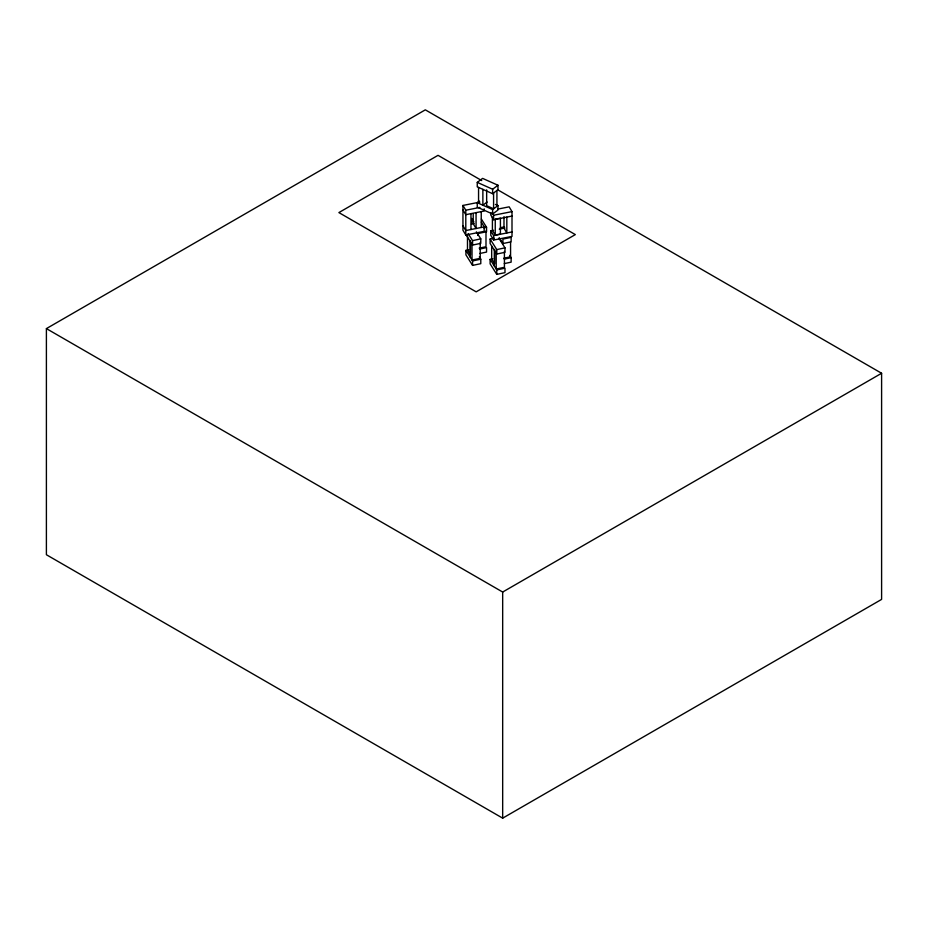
<?xml version="1.0" encoding="UTF-8"?>
<svg xmlns="http://www.w3.org/2000/svg" width="928" height="928" viewBox="0 0 928 928"><rect width="100%" height="100%" fill="white"/><g stroke="black" fill="none" stroke-linecap="round" stroke-linejoin="round"><path stroke-width="1.39" d="M477.259 182.375L482.606 178.385L497.976 185.252L497.976 189.718L492.629 193.708L477.259 186.841L477.259 182.375L492.629 189.242L497.976 185.252M495.413 204.438L497.976 205.575L497.976 210.041L492.629 214.032L477.259 207.164L477.259 202.698L479.393 201.109M487.154 202.026L482.873 205.216L482.873 189.347M492.629 214.032L492.629 209.566L497.976 205.575M46.4 328.605L425.326 109.84L881.6 373.265L881.6 599.395L502.674 818.16L46.4 554.735L46.4 328.605L502.674 592.041L881.6 373.265M483.813 227.859L486.55 227.279L486.55 231.745L478.338 233.462M500.378 227.685L504.484 226.826M468.141 233.578L472.572 240.607L480.785 238.879L480.785 243.345L472.572 245.073L465.926 234.529M499.078 238.484L504.983 247.857L504.983 252.312L496.77 254.04L490.123 243.496L490.123 239.041L494.23 238.171M479.312 256.87L480.785 259.214L480.785 263.668L472.572 265.396L465.926 254.852L465.926 250.398L468.663 249.818M479.15 248.159L485.994 246.72L485.994 230.852M502.918 243.554L511.131 241.825L511.131 237.371L502.918 239.088L502.918 243.554L499.218 237.696M479.706 249.04L486.55 247.602L486.55 252.068L479.706 253.506M490.123 239.041L496.77 249.586L504.983 247.857M465.926 250.398L472.572 260.93L480.785 259.214M490.123 259.364L496.77 269.909L504.983 268.18L504.983 272.646L496.77 274.375L490.123 263.83L490.123 259.364L492.861 258.796M503.718 258.239L510.574 256.801L510.574 242.382M504.287 259.132L511.131 257.694L511.131 262.16L504.287 263.598M481.319 222.117L484.172 226.896L484.172 231.35L465.798 235.004L462.944 230.237L462.944 205.448L479.904 202.072M462.944 205.448L465.798 210.215L479.927 207.408M497.837 209.09L509.147 206.84L512.001 211.607L512.001 236.396L493.626 240.05L490.773 235.283L490.773 230.817L493.603 230.26M492.2 212.883L493.626 215.261L512.001 211.607M471.424 224.089L474.254 223.52M490.773 212.721L490.773 214.96L493.626 219.727L512.001 216.073M484.172 226.896L465.798 230.55L462.944 225.771M499.252 229.135L504.913 228.01M495.25 235.051L500.412 234.018L500.412 218.161L495.25 219.182L495.25 235.051L492.408 230.272L492.408 217.291M490.773 230.817L493.626 235.596L512.001 231.942M477.259 202.698L492.629 209.566M481.713 180.566L438.039 155.336L338.882 212.582L476.168 291.844L575.325 234.598L497.942 189.927M509.658 255.351L511.131 257.694M481.388 219.078L486.55 227.279M473.906 221.978L471.691 218.463L471.691 222.929M476.354 231.849L480.785 238.879M462.944 209.902L465.798 214.681L484.172 211.027L484.172 208.8M506.827 217.106L506.827 232.963L503.985 228.195L503.985 216.653M504.426 251.43L504.426 267.287L496.213 269.016L496.213 253.158M502.674 592.041L502.674 818.16M496.921 190.426L496.921 206.294M496.77 249.586L496.77 254.04M496.77 269.909L496.77 274.375M494.67 249.4L494.67 263.83L491.678 259.086L491.678 246.106M494.346 250.189L494.346 266.058M493.58 192.931L493.58 208.788L486.655 205.703L486.655 189.834M493.626 215.261L493.626 219.727M493.626 235.596L493.626 240.05M492.629 189.242L492.629 193.708M481.238 211.63L481.238 227.488M480.228 242.452L480.228 258.32L472.016 260.049L472.016 244.18M478.558 187.421L478.558 203.278M477.781 232.58L477.781 235.457M476.064 212.651L476.064 228.52L473.222 223.741L473.222 213.649M472.572 240.607L472.572 245.073M472.572 260.93L472.572 265.396M470.96 213.649L470.96 229.518M470.473 240.433L470.473 254.852L467.48 250.108L467.48 235.689M470.148 241.21L470.148 257.079M465.798 210.215L465.798 235.004"/></g></svg>
